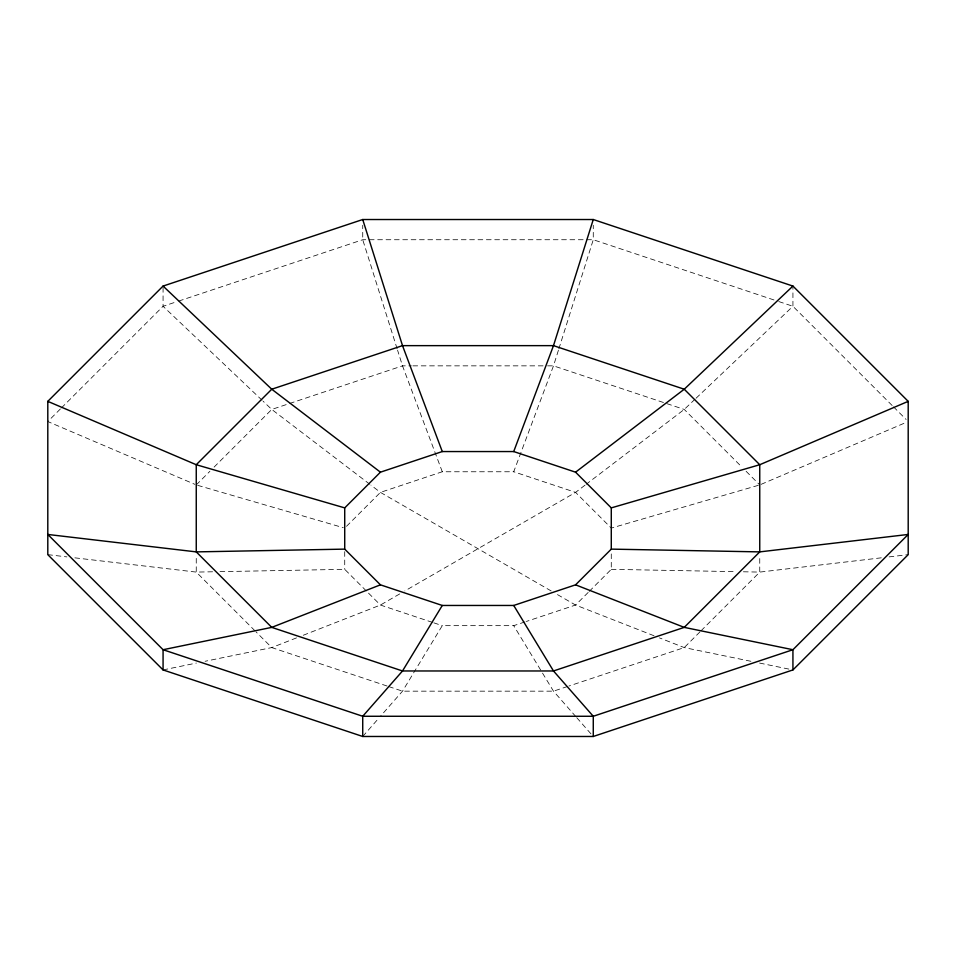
<?xml version="1.0" encoding="UTF-8"?>
<svg xmlns="http://www.w3.org/2000/svg" width="956" height="956" viewBox="0 0 956 956"><rect width="100%" height="100%" fill="white"/><g stroke="black" fill="none" stroke-linecap="round" stroke-linejoin="round"><path stroke-width="0.72" stroke-dasharray="4.78 3.58" d="M558.412 350.255L553.488 365.849L513.719 471.762L442.281 471.762L380.428 492.376L344.722 528.094M558.854 348.844L593.27 239.729L593.27 225.293M524.964 621.914L513.719 625.654L442.281 625.654L402.512 691.164L380.189 716.582M362.73 736.478L379.221 717.693M60.371 408.977L47.8 421.548L194.893 484.345M61.423 407.925L163.07 306.279L177.23 301.558M196.255 484.919L209.89 471.296M214.084 467.102L271.755 409.431L402.512 365.849L411.391 365.849M588.179 592.433L575.572 605.04L526.362 621.448M589.231 591.382L611.278 569.334L611.278 551.66M699.971 631.856L684.245 647.582L568.963 686.014M701.023 630.805L759.745 572.094L881.743 557.766M695.012 399.214L684.245 409.431L586.207 484.262M696.088 398.198L792.93 306.279L792.93 286.071M585.024 485.17L575.572 492.376L404.818 590.963M399.692 593.927L380.428 605.04L302.012 635.74M761.107 484.345L905.475 422.707M296.515 637.891L271.755 647.582L205.098 661.289M178.653 301.092L362.73 239.729L593.27 239.729L777.348 301.092M567.553 686.48L553.488 691.164L402.512 691.164L388.447 686.48M758.311 485.337L611.278 528.094L575.572 492.376L513.719 471.762M163.07 669.929L196.398 663.07M889.092 556.894L908.2 554.647M212.591 571.784L196.255 572.094L74.257 557.766M220.011 571.652L344.722 569.334L366.769 591.382M412.873 365.849L546.091 365.849M547.573 365.849L553.488 365.849L684.245 409.431L741.916 467.102M611.278 569.334L735.989 571.652M743.41 571.784L759.745 572.094L759.745 555.842M47.8 554.647L66.908 556.894M750.902 661.289L684.245 647.582L659.485 637.891M759.602 663.07L790.026 669.331M197.689 485.337L343.288 527.676M778.77 301.558L792.93 306.279L892.486 405.834M432.447 622.38L380.428 605.04L367.821 592.433M433.857 622.846L442.281 625.654M387.037 686.014L271.755 647.582L256.029 631.856M653.988 635.74L575.572 605.04L556.308 593.927M551.182 590.963L380.428 492.376L370.976 485.17M369.793 484.262L271.755 409.431L263.139 401.257M262.064 400.241L163.07 306.279L163.07 286.071M893.525 406.874L906.109 419.457M746.11 471.296L759.745 484.919M254.977 630.805L196.255 572.094L196.255 555.842M575.811 716.582L553.488 691.164L513.719 625.654M576.779 717.693L593.27 736.478M442.281 471.762L402.512 365.849L397.588 350.255M397.146 348.844L362.73 239.729L362.73 225.293M344.722 551.66L344.722 569.334"/><path stroke-width="1.43" d="M593.27 219.522L362.73 219.522L163.07 286.071L47.8 401.353L47.8 554.647L163.07 669.929L362.73 736.478L593.27 736.478L792.93 669.929L908.2 554.647L908.2 401.353L792.93 286.071L593.27 219.522L553.488 345.642L513.719 451.555L442.281 451.555L380.428 472.18L344.722 507.887L344.722 549.126L380.428 584.833L442.281 605.459L513.719 605.459L575.572 584.833L611.278 549.126L611.278 507.887L575.572 472.18L513.719 451.555M442.281 605.459L402.512 670.969L362.73 716.271L362.73 736.478M792.93 286.071L684.245 389.223L575.572 472.18M908.2 401.353L759.745 464.724L611.278 507.887M380.428 584.833L271.755 627.375L163.07 649.722L47.8 534.452L196.255 551.887L344.722 549.126M611.278 549.126L759.745 551.887L908.2 534.452L792.93 649.722L593.27 716.271L362.73 716.271L163.07 649.722L163.07 669.929M344.722 507.887L196.255 464.724L47.8 401.353M575.572 584.833L684.245 627.375L792.93 649.722L792.93 669.929M380.428 472.18L271.755 389.223L163.07 286.071M513.719 605.459L553.488 670.969L593.27 716.271L593.27 736.478M442.281 451.555L402.512 345.642L362.73 219.522M271.755 389.223L196.255 464.724L196.255 551.887L271.755 627.375L402.512 670.969L553.488 670.969L684.245 627.375L759.745 551.887L759.745 464.724L684.245 389.223L553.488 345.642L402.512 345.642L271.755 389.223"/></g></svg>
